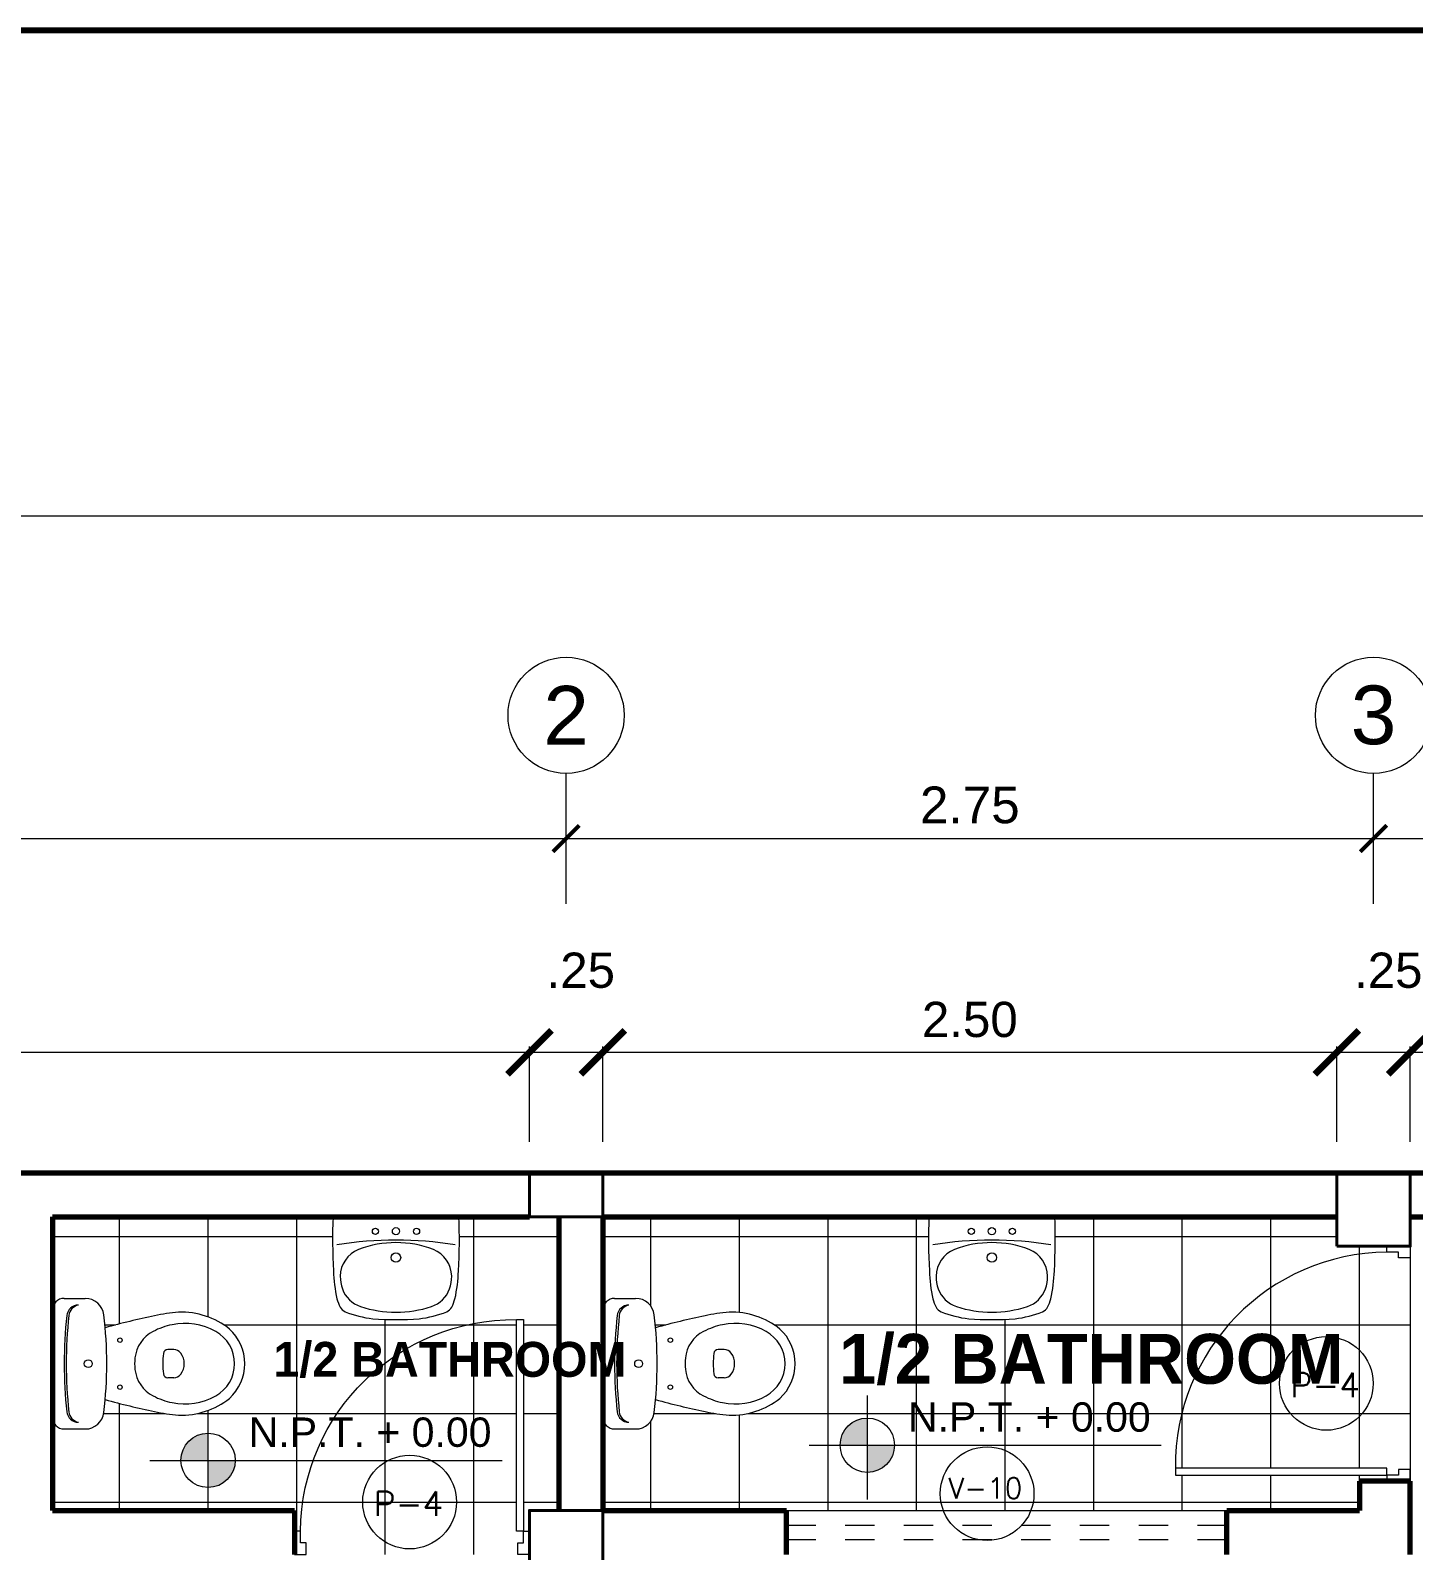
# Model space of a CAD drawing. Header units: millimetres. Extents: x 565 to 912, y 163 to 192.
# Drawn here: x 577.01 to 581.72, y 186.54 to 191.72 of the extents above; entities that cross this region are included whole.
import ezdxf

# ---------------------------------------------------------------- set-up
doc = ezdxf.new("R2010")
doc.units = ezdxf.units.MM
doc.header["$LTSCALE"] = 0.0125
doc.linetypes.add('DASHED2', pattern=[9.524999999999999, 6.35, -3.175])
for name, color, linetype, lineweight in [('COLUMNAS', 162, 'Continuous', 40), ('COTAS', 9, 'Continuous', 9), ('EQUIPO', 2, 'Continuous', 15), ('MARCO', 1, 'Continuous', 13), ('MARKO', 186, 'Continuous', 80), ('MURO ALTO', 40, 'Continuous', 70), ('proy', 254, 'Continuous', 0), ('PROYECCCIONES', 9, 'DASHED2', 9), ('TEXTO', 6, 'Continuous', 15)]:
    doc.layers.add(name, color=color, linetype=linetype, lineweight=lineweight)
doc.styles.add('ARIAL', font='arial.ttf')
doc.styles.add('NOMBRE-2', font='arial.ttf')
doc.styles.add('op', font='romab___.ttf')
doc.styles.add('ROMANS135', font='romans.shx', dxfattribs={"width": 1.35})
doc.dimstyles.new('ISO-25', dxfattribs={"dimtxt": 0.12, "dimasz": 0.15, "dimexe": 0.02, "dimexo": 0.1055000000000001, "dimgap": 0.05, "dimtad": 2, "dimtih": 1, "dimtoh": 1, "dimzin": 4, "dimdsep": 46, "dimtxsty": 'ARIAL', "dimblk": 'ARCHTICK', "dimcen": 2.5, "dimdle": 0.03, "dimclrd": 1, "dimclre": 2, "dimclrt": 256, "dimadec": 0, "dimazin": 0, "dimtfac": 1, "dimtmove": 0, "dimatfit": 0, "dimldrblk": 'ARCHTICK', "dimfxl": 0, "dimlwd": 13, "dimlwe": 9, "dimarcsym": 0})
doc.dimstyles.new('PLANTA', dxfattribs={"dimtxt": 0.125, "dimasz": 0.09, "dimexe": 0.125, "dimexo": 0.1, "dimgap": 0.05, "dimtad": 1, "dimzin": 4, "dimdsep": 46, "dimtxsty": 'NOMBRE-2', "dimblk1": 'ARCHTICK', "dimblk2": 'ARCHTICK', "dimsah": 1, "dimcen": 0, "dimdle": 0.1, "dimclrd": 1, "dimclre": 1, "dimclrt": 256, "dimadec": 0, "dimazin": 0, "dimtfac": 1, "dimtmove": 1, "dimatfit": 3, "dimldrblk": 'ARCHTICK', "dimfxl": 0, "dimtolj": 1, "dimtzin": 0, "dimlwd": 0, "dimlwe": 0, "dimarcsym": 0})
pattern_1 = [(0, (0, 0), (0, 0.301625), []), (90, (0, 0), (-0.301625, 1.846859457358373e-17), [])]

# ---------------------------------------------------------------- blocks, each defined once
blk = doc.blocks.new('P1.0m')
at = {"layer": 'EQUIPO'}
blk.add_lwpolyline([(0.02500000000003411, 0), (0.05500000000003524, 0), (0.05500000000003524, 0.9000000000000057), (0.02500000000003411, 0.9000000000000057)], close=True, dxfattribs=at)
for points in [[(2.842170943040401e-14, -0.09999999999999432), (0.05000000000003979, -0.09999999999999432), (0.05000000000003979, -0.04999999999998295), (0.02500000000003411, -0.04999999999998295), (0.02500000000003411, 0), (2.842170943040401e-14, 0)], [(1.000000000000028, -0.09999999999999432), (0.950000000000017, -0.09999999999999432), (0.950000000000017, -0.04999999999998295), (0.9750000000000512, -0.04999999999998295), (0.9750000000000512, 0), (1.000000000000028, 0)]]:
    blk.add_lwpolyline(points, dxfattribs=at)
at = {"layer": 'EQUIPO', "color": 252}
blk.add_arc((0.06500000000002615, -0.009999999999990905), 0.9100549433962767, 0.6295986084095153, 90.6295986084095, dxfattribs=at)
blk = doc.blocks.new('p-0.80')
at = {"layer": 'proy', "xscale": -0.7999999999999545, "yscale": 0.8000000000000114}
blk.add_blockref('P1.0m', (0.8000000000000682, 0.07999999999998408), dxfattribs=at)
blk = doc.blocks.new('2SAINVI1')
at = {"color": 0, "linetype": 'ByBlock'}
for p, q in [((0.03999999999996007, 0.2224999999999966), (0.111593006895756, 0.2224999999999966)), ((-3.552713678800501e-15, -0.1825000000000045), (-3.552713678800501e-15, 0.1825000000000045)), ((0.4130000000000074, 0.04800000000000182), (0.3929169733099762, 0.04800000000000182)), ((0.4130000000000074, -0.04800000000000182), (0.3929169733099762, -0.04800000000000182)), ((0.03999999999996007, -0.2224999999999966), (0.111593006895756, -0.2224999999999966))]:
    blk.add_line(p, q, dxfattribs=at)
for centre, radius in [((0.2300000000000146, 0.0800000000000125), 0.0075), ((0.1219999999999537, 0), 0.0135), ((0.1219999999999537, 0), 0.0135), ((0.2300000000000146, -0.07999999999998408), 0.0075)]:
    blk.add_circle(centre, radius, dxfattribs=at)
for centre, radius, start, end in [((0.03999999999996007, 0.1825000000000045), 0.04, 90.00000000000007, 180), ((0.111593006895756, 0.1585000000000036), 0.064, 6.793053563043817, 90.00000000000007), ((1.53999999999996, 0), 1.5, 173.7281142271963, 186.2718857728032), ((1.53999999999996, 0), 1.493, 173.6755231559412, 186.3305517798973), ((0.08873856593652008, 0.1595000000000084), 0.04, 90.00000000000007, 173.7281142271969), ((0.0958513899303135, 0.1601374831237479), 0.04, 100.2428415704171, 173.7858592542109), ((-1.219000000000054, 0), 1.404, 353.2069464369558, 6.793053563044377), ((0.849599964755722, -2.286162602828881), 2.5, 101.5743861527935, 105.5439935881137), ((0.4757227272376632, -0.4232481557301924), 0.6, 94.37940355007335, 102.2906658922811), ((0.4403534676493983, -0.08479002263143798), 0.26, 51.28686523673858, 92.30283146553624), ((0.3959999999999546, 0.007000000000005002), 0.1156183255887206, 117.4026774244275, 173.7580869209416), ((0.4578479927350791, -0.1123032280042082), 0.25, 101.6195170440864, 117.4026774244275), ((0.4510000000000183, -0.07900000000000773), 0.216, 60.88385373392106, 101.619517391242), ((0.495000000000001, 0), 0.1255732340509734, 299.1161462660789, 60.88385373393289), ((0.495000000000001, 0), 0.16, 312.4362291141056, 47.56377088586994), ((0.4600000000000328, 0), 0.18, 173.758086467281, 186.2419143474119), ((0.676000000000041, 0), 0.3, 173.3508372349306, 186.6491627650723), ((0.3929169733099762, 0.03299999999998704), 0.015, 90.00000000000007, 173.3508372349279), ((0.4130000000000074, 0.01800000000000068), 0.03, 36.86989764584474, 90.00000000000007), ((0.3890000000000065, 0), 0.06, 323.1301023541553, 36.86989764584419), ((0.3959999999999546, -0.007000000000005002), 0.1156183255887206, 186.2419130790584, 242.5973225755725), ((0.3929169733099762, -0.03299999999998704), 0.015, 186.6491627650721, 270), ((0.4130000000000074, -0.01800000000000068), 0.03, 270, 323.1301023541553), ((0.849599964755722, 2.286162602828883), 2.5, 254.4560064118863, 258.4256138472065), ((0.4578479927350791, 0.1123032280042082), 0.25, 242.5973225755725, 258.3804829559137), ((0.4510000000000183, 0.07900000000000773), 0.216, 258.380482608758, 299.1161462660789), ((0.4403534676493983, 0.08479002263143798), 0.26, 267.6971685344637, 308.7131347632614), ((0.03999999999996007, -0.1825000000000045), 0.04, 180, 270), ((0.08873856593652008, -0.1595000000000084), 0.04, 186.2718857728031, 270), ((0.0958513899303135, -0.1601374831237479), 0.04, 186.2141407457892, 259.7571584295829), ((0.111593006895756, -0.1585000000000036), 0.064, 270, 353.2069464369562), ((0.4757227272376632, 0.4232481557301941), 0.6, 257.7093341077189, 265.6205964499267)]:
    blk.add_arc(centre, radius, start, end, dxfattribs=at)
blk = doc.blocks.new('2salago2')
at = {"color": 0}
blk.add_line((0.3060000000000045, 0), (-0.3059999999999832, 0), dxfattribs=at)
for centre, radius in [((-0.1000000000000227, -0.06999999999999318), 0.015), ((0, -0.06999999999999318), 0.0175), ((0.1000000000000227, -0.06999999999999318), 0.015), ((0, -0.19799999999998), 0.023)]:
    blk.add_circle(centre, radius, dxfattribs=at)
for centre, radius, start, end in [((2.191466770720183, -0.1125154618196129), 2.5, 177.4204642301649, 183.4509376723705), ((-2.191466770720183, -0.1125154618196129), 2.5, 356.5490623276295, 2.579535769835086), ((0, -1.913000000000012), 1.8, 80.81644061214192, 99.18355938785808), ((0, -0.6250000000000009), 0.5, 68.66099935705296, 111.3390006429462), ((-0.130998721977619, -0.2896802498506199), 0.14, 111.3390006429462, 179.5419867706295), ((0.130998721977619, -0.2896802498506199), 0.14, 0.458013229370522, 68.66099935705375), ((0.4455952393897746, -0.2383630950762958), 0.75, 181.8824595511453, 192.3675731466587), ((-0.09100000000000819, -0.2900000000000214), 0.18, 179.5419867706295, 199.3667369924609), ((0.09100000000000819, -0.2900000000000214), 0.18, 340.6332630075391, 0.458013229370522), ((-0.4455952393897746, -0.2383630950762958), 0.75, 347.6324268533415, 358.1175404488548), ((-0.1287366133919932, -0.3032645395587119), 0.14, 199.3667369924609, 251.7000417136242), ((0.1287366133919932, -0.3032645395587119), 0.14, 288.2999582863758, 340.6332630075391), ((-0.07519292302657732, -0.3395209100272618), 0.22, 195.6856603017207, 206.8202256775141), ((-0.2286902983927916, -0.4171260371497292), 0.048, 206.8202256775142, 247.8766790891884), ((1.015450834529474e-08, 0.08600000000001273), 0.55, 251.7000417136243, 288.2999566212522), ((0.2286902983927916, -0.4171260371497292), 0.048, 292.1233209108116, 333.1797743224859), ((0.07519292302657732, -0.3395209100272618), 0.22, 333.1797743224859, 344.3143396982793), ((-0.05846648645928099, 0.00159565305847309), 0.5, 247.8766790891887, 263.7815247375351), ((0, 0.8999999999999773), 1.4, 265.3857137303725, 274.6142862696062), ((0.05846648645928099, 0.00159565305847309), 0.5, 276.2184752624649, 292.1233209108113)]:
    blk.add_arc(centre, radius, start, end, dxfattribs=at)
blk = doc.blocks.new('_ARCHTICK')
at = {"color": 0, "linetype": 'ByBlock', "const_width": 0.15}
blk.add_lwpolyline([(-0.5, -0.5), (0.5, 0.5)], dxfattribs=at)
blk = doc.blocks.new('*D23')
at = {"layer": 'COTAS', "color": 1, "lineweight": 13, "transparency": 16777216}
blk.add_line((574.3762554051223, 188.237783516041), (578.7362554051223, 188.237783516041), dxfattribs=at)
at = {"layer": 'COTAS', "color": 2, "lineweight": 9, "transparency": 16777216}
for p, q in [((574.4062554051222, 187.9328166755379), (574.4062554051222, 188.257783516041)), ((578.7062554051223, 187.9328166755379), (578.7062554051223, 188.257783516041))]:
    blk.add_line(p, q, dxfattribs=at)
at = {"layer": 'Defpoints', "color": 0, "transparency": 16777216}
for p in [(578.7062554051223, 188.237783516041), (574.4062554051222, 187.8273166755378), (578.7062554051223, 187.8273166755378)]:
    blk.add_point(p, dxfattribs=at)
at = {"layer": 'COTAS', "color": 1, "lineweight": 13, "transparency": 16777216, "xscale": 0.15, "yscale": 0.15, "zscale": 0.15, "rotation": 180}
blk.add_blockref('_ARCHTICK', (574.4062554051222, 188.237783516041), dxfattribs=at)
at = {"layer": 'COTAS', "color": 1, "lineweight": 13, "transparency": 16777216, "xscale": 0.15, "yscale": 0.15, "zscale": 0.15}
blk.add_blockref('_ARCHTICK', (578.7062554051223, 188.237783516041), dxfattribs=at)
at = {"layer": 'COTAS', "transparency": 16777216, "insert": (576.5562554051223, 188.349093202262), "char_height": 0.12, "attachment_point": 5, "style": 'ARIAL'}
blk.add_mtext('4.30', dxfattribs=at)
blk = doc.blocks.new('*D24')
at = {"layer": 'COTAS', "color": 2, "lineweight": 9, "transparency": 16777216}
for p, q in [((578.7062554051223, 187.9328166755379), (578.7062554051223, 188.257783516041)), ((578.9562554051223, 187.9328166755379), (578.9562554051223, 188.257783516041))]:
    blk.add_line(p, q, dxfattribs=at)
at = {"layer": 'COTAS', "color": 1, "lineweight": 13, "transparency": 16777216}
blk.add_line((578.7062554051223, 188.237783516041), (578.9562554051223, 188.237783516041), dxfattribs=at)
at = {"layer": 'Defpoints', "color": 0, "transparency": 16777216}
for p in [(578.9562554051223, 188.237783516041), (578.7062554051223, 187.8273166755378), (578.9562554051223, 187.8273166755378)]:
    blk.add_point(p, dxfattribs=at)
at = {"layer": 'COTAS', "transparency": 16777216, "insert": (578.8812554051223, 188.5165897916208), "char_height": 0.12, "attachment_point": 5, "style": 'ARIAL'}
blk.add_mtext('.25', dxfattribs=at)
blk = doc.blocks.new('*D25')
at = {"layer": 'COTAS', "color": 1, "lineweight": 13, "transparency": 16777216}
blk.add_line((578.9262554051223, 188.237783516041), (581.4862554051223, 188.237783516041), dxfattribs=at)
at = {"layer": 'COTAS', "color": 2, "lineweight": 9, "transparency": 16777216}
for p, q in [((578.9562554051223, 187.9328166755379), (578.9562554051223, 188.257783516041)), ((581.4562554051223, 187.9328166755379), (581.4562554051223, 188.257783516041))]:
    blk.add_line(p, q, dxfattribs=at)
at = {"layer": 'Defpoints', "color": 0, "transparency": 16777216}
for p in [(581.4562554051223, 188.237783516041), (578.9562554051223, 187.8273166755378), (581.4562554051223, 187.8273166755378)]:
    blk.add_point(p, dxfattribs=at)
at = {"layer": 'COTAS', "color": 1, "lineweight": 13, "transparency": 16777216, "xscale": 0.15, "yscale": 0.15, "zscale": 0.15, "rotation": 180}
blk.add_blockref('_ARCHTICK', (578.9562554051223, 188.237783516041), dxfattribs=at)
at = {"layer": 'COTAS', "color": 1, "lineweight": 13, "transparency": 16777216, "xscale": 0.15, "yscale": 0.15, "zscale": 0.15}
blk.add_blockref('_ARCHTICK', (581.4562554051223, 188.237783516041), dxfattribs=at)
at = {"layer": 'COTAS', "transparency": 16777216, "insert": (580.2062554051223, 188.3490522745676), "char_height": 0.12, "attachment_point": 5, "style": 'ARIAL'}
blk.add_mtext('2.50', dxfattribs=at)
blk = doc.blocks.new('*D26')
at = {"layer": 'COTAS', "color": 2, "lineweight": 9, "transparency": 16777216}
for p, q in [((581.4562554051223, 187.9328166755379), (581.4562554051223, 188.257783516041)), ((581.7062554051223, 187.9328166755379), (581.7062554051223, 188.257783516041))]:
    blk.add_line(p, q, dxfattribs=at)
at = {"layer": 'COTAS', "color": 1, "lineweight": 13, "transparency": 16777216}
blk.add_line((581.4562554051223, 188.237783516041), (581.7062554051223, 188.237783516041), dxfattribs=at)
at = {"layer": 'Defpoints', "color": 0, "transparency": 16777216}
for p in [(581.7062554051223, 188.237783516041), (581.4562554051223, 187.8273166755378), (581.7062554051223, 187.8273166755378)]:
    blk.add_point(p, dxfattribs=at)
at = {"layer": 'COTAS', "transparency": 16777216, "insert": (581.6312554051223, 188.5165897916208), "char_height": 0.12, "attachment_point": 5, "style": 'ARIAL'}
blk.add_mtext('.25', dxfattribs=at)
blk = doc.blocks.new('*D27')
at = {"layer": 'COTAS', "color": 1, "lineweight": 13, "transparency": 16777216}
blk.add_line((581.6762554051223, 188.237783516041), (586.2362554051223, 188.237783516041), dxfattribs=at)
at = {"layer": 'COTAS', "color": 2, "lineweight": 9, "transparency": 16777216}
for p, q in [((581.7062554051223, 187.9328166755379), (581.7062554051223, 188.257783516041)), ((586.2062554051223, 187.9328166755379), (586.2062554051223, 188.257783516041))]:
    blk.add_line(p, q, dxfattribs=at)
at = {"layer": 'Defpoints', "color": 0, "transparency": 16777216}
for p in [(586.2062554051223, 188.237783516041), (581.7062554051223, 187.8273166755378), (586.2062554051223, 187.8273166755378)]:
    blk.add_point(p, dxfattribs=at)
at = {"layer": 'COTAS', "color": 1, "lineweight": 13, "transparency": 16777216, "xscale": 0.15, "yscale": 0.15, "zscale": 0.15, "rotation": 180}
blk.add_blockref('_ARCHTICK', (581.7062554051223, 188.237783516041), dxfattribs=at)
at = {"layer": 'COTAS', "color": 1, "lineweight": 13, "transparency": 16777216, "xscale": 0.15, "yscale": 0.15, "zscale": 0.15}
blk.add_blockref('_ARCHTICK', (586.2062554051223, 188.237783516041), dxfattribs=at)
at = {"layer": 'COTAS', "transparency": 16777216, "insert": (583.9562554051223, 188.3490522745676), "char_height": 0.12, "attachment_point": 5, "style": 'ARIAL'}
blk.add_mtext('4.50', dxfattribs=at)
blk = doc.blocks.new('*D86')
at = {"layer": 'COTAS', "color": 1, "lineweight": 13, "transparency": 16777216}
for p, q in [((581.9132258845694, 186.6773166755379), (581.9132258845694, 186.9773166755379)), ((581.9132258845694, 186.9773166755379), (582.2010157890714, 186.9773166755379)), ((581.9132258845694, 186.5273166755379), (581.9132258845694, 186.6773166755379)), ((581.9132258845694, 186.5273166755379), (581.9132258845694, 186.3773166755379))]:
    blk.add_line(p, q, dxfattribs=at)
at = {"layer": 'COTAS', "color": 2, "lineweight": 9, "transparency": 16777216}
for p, q in [((581.8117554051223, 186.6773166755379), (581.9332258845694, 186.6773166755379)), ((581.8117554051223, 186.5273166755379), (581.9332258845694, 186.5273166755379))]:
    blk.add_line(p, q, dxfattribs=at)
at = {"layer": 'Defpoints', "color": 0, "transparency": 16777216}
for p in [(581.7062554051223, 186.6773166755379), (581.9132258845694, 186.6773166755379), (581.7062554051223, 186.5273166755379)]:
    blk.add_point(p, dxfattribs=at)
at = {"layer": 'COTAS', "color": 1, "lineweight": 13, "transparency": 16777216, "xscale": 0.15, "yscale": 0.15, "zscale": 0.15}
for p, rotation in [((581.9132258845694, 186.6773166755379), 270), ((581.9132258845694, 186.5273166755379), 90)]:
    blk.add_blockref('_ARCHTICK', p, dxfattribs=dict(at, rotation=rotation))
at = {"layer": 'COTAS', "transparency": 16777216, "insert": (582.0821208368204, 186.8660479170114), "char_height": 0.12, "attachment_point": 5, "style": 'ARIAL'}
blk.add_mtext('.15', dxfattribs=at)
blk = doc.blocks.new('*D192')
at = {"layer": 'COTAS', "color": 1, "lineweight": 0, "transparency": 16777216}
for p, q in [((574.1562554051221, 189.6124970027279), (574.1562554051221, 190.1901630261959)), ((611.6362554051221, 189.6124970027279), (611.6362554051221, 190.1901630261959)), ((574.0562554051221, 190.0651630261959), (611.7362554051222, 190.0651630261959))]:
    blk.add_line(p, q, dxfattribs=at)
at = {"layer": 'Defpoints', "color": 0, "transparency": 16777216}
for p in [(611.6362554051221, 190.0651630261959), (574.1562554051221, 189.5124970027279), (611.6362554051221, 189.5124970027279)]:
    blk.add_point(p, dxfattribs=at)
at = {"layer": 'COTAS', "color": 1, "lineweight": 0, "transparency": 16777216, "xscale": 0.09, "yscale": 0.09, "zscale": 0.09, "rotation": 180}
blk.add_blockref('_ARCHTICK', (574.1562554051221, 190.0651630261959), dxfattribs=at)
at = {"layer": 'COTAS', "color": 1, "lineweight": 0, "transparency": 16777216, "xscale": 0.09, "yscale": 0.09, "zscale": 0.09}
blk.add_blockref('_ARCHTICK', (611.6362554051221, 190.0651630261959), dxfattribs=at)
at = {"layer": 'COTAS', "transparency": 16777216, "insert": (592.8962554051221, 190.1790272826761), "char_height": 0.125, "attachment_point": 5, "style": 'NOMBRE-2'}
blk.add_mtext('\\A1;37.48', dxfattribs=at)
blk = doc.blocks.new('*D194')
at = {"layer": 'COTAS', "color": 1, "lineweight": 0, "transparency": 16777216}
for p, q in [((574.2812554051221, 188.8439897205634), (574.2812554051221, 189.0908906524509)), ((578.8312554051222, 188.8439897205634), (578.8312554051222, 189.0908906524509)), ((574.1812554051221, 188.9658906524509), (578.9312554051222, 188.9658906524509))]:
    blk.add_line(p, q, dxfattribs=at)
at = {"layer": 'Defpoints', "color": 0, "transparency": 16777216}
for p in [(578.8312554051222, 188.9658906524509), (574.2812554051221, 188.7439897205634), (578.8312554051222, 188.7439897205634)]:
    blk.add_point(p, dxfattribs=at)
at = {"layer": 'COTAS', "color": 1, "lineweight": 0, "transparency": 16777216, "xscale": 0.09, "yscale": 0.09, "zscale": 0.09, "rotation": 180}
blk.add_blockref('_ARCHTICK', (574.2812554051221, 188.9658906524509), dxfattribs=at)
at = {"layer": 'COTAS', "color": 1, "lineweight": 0, "transparency": 16777216, "xscale": 0.09, "yscale": 0.09, "zscale": 0.09}
blk.add_blockref('_ARCHTICK', (578.8312554051222, 188.9658906524509), dxfattribs=at)
at = {"layer": 'COTAS', "transparency": 16777216, "insert": (576.5562554051221, 189.0794564778261), "char_height": 0.125, "attachment_point": 5, "style": 'NOMBRE-2'}
blk.add_mtext('\\A1;4.55', dxfattribs=at)
blk = doc.blocks.new('*D195')
at = {"layer": 'COTAS', "color": 1, "lineweight": 0, "transparency": 16777216}
for p, q in [((581.5812554051222, 189.0658906524509), (581.5812554051222, 189.0908906524509)), ((586.3312554051222, 189.0658906524509), (586.3312554051222, 189.0908906524509)), ((581.4812554051222, 188.9658906524509), (586.4312554051222, 188.9658906524509))]:
    blk.add_line(p, q, dxfattribs=at)
at = {"layer": 'Defpoints', "color": 0, "transparency": 16777216}
for p in [(581.5812554051222, 188.9658906524509), (586.3312554051222, 188.9658906524509), (586.3312554051222, 188.9658906524509)]:
    blk.add_point(p, dxfattribs=at)
at = {"layer": 'COTAS', "color": 1, "lineweight": 0, "transparency": 16777216, "xscale": 0.09, "yscale": 0.09, "zscale": 0.09, "rotation": 180}
blk.add_blockref('_ARCHTICK', (581.5812554051222, 188.9658906524509), dxfattribs=at)
at = {"layer": 'COTAS', "color": 1, "lineweight": 0, "transparency": 16777216, "xscale": 0.09, "yscale": 0.09, "zscale": 0.09}
blk.add_blockref('_ARCHTICK', (586.3312554051222, 188.9658906524509), dxfattribs=at)
at = {"layer": 'COTAS', "transparency": 16777216, "insert": (583.9562554051222, 189.0794564778261), "char_height": 0.125, "attachment_point": 5, "style": 'NOMBRE-2'}
blk.add_mtext('\\A1;4.75', dxfattribs=at)
blk = doc.blocks.new('*D196')
at = {"layer": 'COTAS', "color": 1, "lineweight": 0, "transparency": 16777216}
for p, q in [((578.8312554051222, 188.8439897205634), (578.8312554051222, 189.0908906524509)), ((581.5812554051222, 189.0658906524509), (581.5812554051222, 189.0908906524509)), ((578.7312554051222, 188.9658906524509), (581.6812554051222, 188.9658906524509))]:
    blk.add_line(p, q, dxfattribs=at)
at = {"layer": 'Defpoints', "color": 0, "transparency": 16777216}
for p in [(581.5812554051222, 188.9658906524509), (581.5812554051222, 188.9658906524509), (578.8312554051222, 188.7439897205634)]:
    blk.add_point(p, dxfattribs=at)
at = {"layer": 'COTAS', "color": 1, "lineweight": 0, "transparency": 16777216, "xscale": 0.09, "yscale": 0.09, "zscale": 0.09, "rotation": 180}
blk.add_blockref('_ARCHTICK', (578.8312554051222, 188.9658906524509), dxfattribs=at)
at = {"layer": 'COTAS', "color": 1, "lineweight": 0, "transparency": 16777216, "xscale": 0.09, "yscale": 0.09, "zscale": 0.09}
blk.add_blockref('_ARCHTICK', (581.5812554051222, 188.9658906524509), dxfattribs=at)
at = {"layer": 'COTAS', "transparency": 16777216, "insert": (580.2062554051222, 189.0797122759161), "char_height": 0.125, "attachment_point": 5, "style": 'NOMBRE-2'}
blk.add_mtext('\\A1;2.75', dxfattribs=at)

msp = doc.modelspace()

# ---------------------------------------------------------------- hatches: boundary and pattern name
at = {"layer": 'MARCO', "linetype": 'Continuous'}
h = msp.add_hatch(color=256, dxfattribs=at)
h.paths.add_polyline_path([(579.8571319531463, 186.9922302269807, 0.4142135623731603), (579.7645719337697, 186.8996702076041), (579.8571319531463, 186.8996702076041)])
h.paths.add_polyline_path([(579.9496919725229, 186.8996702076041), (579.8571319531463, 186.8996702076041), (579.8571319531463, 186.8071101882276, 0.4142135623730951)])
h = msp.add_hatch(color=256, dxfattribs=at)
h.paths.add_polyline_path([(577.611875, 186.9405941312594, 0.4142135623731603), (577.5193149806234, 186.8480341118828), (577.611875, 186.8480341118828)])
h.paths.add_polyline_path([(577.7044350193767, 186.8480341118828), (577.611875, 186.8480341118828), (577.611875, 186.7554740925063, 0.4142135623730951)])
at = {"layer": 'proy'}
h = msp.add_hatch(dxfattribs=at)
h.set_pattern_fill('NET', color=256, scale=0.095, style=0)
h.set_pattern_definition(pattern_1)
edge = h.paths.add_edge_path()
edge.add_arc((577.5220088727717, 187.2621066981694), 0.2600000000001373, 267.6971685342801, 308.71313476322916, ccw=False)
edge.add_arc((577.5573781323601, 187.6005648312681), 0.600000000000008, 257.7093341081141, 265.6205964498354, ccw=False)
edge.add_arc((577.9312553698782, 189.4634792783662), 2.499999999999481, 254.4560064118745, 258.4256138472986, ccw=False)
edge.add_arc((575.8626554051215, 187.177316675532), 1.404000000000085, 353.20694643720634, 354.9986411464741, ccw=False)
edge.add_arc((577.193248412018, 187.0188166755379), 0.06400000000000489, 270.00000000010175, 353.20694643710203, ccw=False)
edge.add_line((577.1932484120181, 186.9548166755379), (577.1216554051222, 186.9548166755379))
edge.add_arc((577.1216554051222, 186.9948166755378), 0.03999999999997783, 180, 270, ccw=False)
edge.add_line((577.0816554051222, 186.9948166755378), (577.0816554051222, 186.6773166755379))
edge.add_line((577.0816554051222, 186.6773166755379), (577.9062554051222, 186.6773166755379))
edge.add_line((577.9062554051222, 186.6773166755379), (577.9062554051222, 186.6073166755379))
edge.add_line((577.9062554051222, 186.6073166755379), (577.9262554051223, 186.6073166755378))
edge.add_ellipse((578.6542554051223, 186.5993166755379), major_axis=(0.5148048173822972, 0.5148048173822972), ratio=0.9999999999998697, start_angle=44.37040139159052, end_angle=134.3704013915874, ccw=False)
edge.add_line((578.6622554051223, 187.3273166755378), (578.6862554051224, 187.3273166755379))
edge.add_line((578.6862554051224, 187.3273166755379), (578.6862554051223, 186.6073166755378))
edge.add_line((578.6862554051223, 186.6073166755378), (578.7062554051223, 186.6073166755378))
edge.add_line((578.7062554051223, 186.6073166755378), (578.7062554051223, 186.6773166755379))
edge.add_line((578.7062554051223, 186.6773166755379), (578.8062554051223, 186.6773166755379))
edge.add_line((578.8062554051223, 186.6773166755379), (578.8062554051223, 187.6773166755378))
edge.add_line((578.8062554051223, 187.6773166755378), (578.7062554051223, 187.6773166755379))
edge.add_line((578.7062554051223, 187.6773166755379), (578.4659344237172, 187.6773166755379))
edge.add_arc((576.717707684213, 187.5985558522637), 1.75000000000007, -3.4509376723748915, 2.579535769848178, ccw=False)
edge.add_arc((577.9398177561443, 187.5104625089846), 0.5250000000000833, 347.63242685357864, 358.1175404487785, ccw=False)
edge.add_arc((578.3043694698357, 187.4396520385188), 0.1539999999999866, 333.17977432251473, 344.3143396991297, ccw=False)
edge.add_arc((578.4118176325919, 187.385328449533), 0.03359999999996895, 292.1233209110411, 333.1797743228522, ccw=False)
edge.add_arc((578.2926609642386, 187.6784336326784), 0.3499999999996201, 276.2184752624786, 292.12332091083016, ccw=False)
edge.add_arc((578.2517344237172, 188.3073166755377), 0.9799999999998664, 265.3857137303708, 274.6142862696292, ccw=False)
edge.add_arc((578.2108078831958, 187.6784336326784), 0.3499999999996201, 247.8766790891319, 263.7815247375029, ccw=False)
edge.add_arc((578.0916512148423, 187.385328449533), 0.03359999999996895, 206.8202256772352, 247.8766790889224, ccw=False)
edge.add_arc((578.1990993775987, 187.4396520385188), 0.1539999999999862, 195.6856603009823, 206.8202256774473, ccw=False)
edge.add_arc((578.56365109129, 187.5104625089848), 0.5250000000000846, 181.8824595512339, 192.3675731464816, ccw=False)
edge.add_arc((579.7857611632213, 187.5985558522638), 1.750000000000077, 177.4204642301518, 183.450937672374, ccw=False)
edge.add_line((578.0375344237171, 187.6773166755379), (577.0816554051222, 187.6773166755379))
edge.add_line((577.0816554051222, 187.6773166755379), (577.0816554051222, 187.3598166755379))
edge.add_arc((577.1216554051222, 187.3598166755379), 0.03999999999997783, 90, 180, ccw=False)
edge.add_line((577.1216554051222, 187.3998166755379), (577.1932484120181, 187.3998166755379))
edge.add_arc((577.193248412018, 187.3358166755378), 0.06400000000000489, 6.793053563036324, 89.9999999998982, ccw=False)
edge.add_arc((575.8626554051218, 187.1773166755406), 1.404000000000085, 5.001358853656427, 6.793053562929515, ccw=False)
edge.add_arc((577.9312553698777, 184.8911540727095), 2.499999999999505, 101.57438615272258, 105.5439935881146, ccw=False)
edge.add_arc((577.55737813236, 186.7540685198077), 0.6000000000000105, 94.37940355015382, 102.2906658920084, ccw=False)
edge.add_arc((577.5220088727717, 187.0925266529063), 0.2600000000001372, 51.28686523716601, 92.30283146571992, ccw=False)
edge.add_arc((577.5766554051222, 187.1773166755378), 0.160000000000002, -47.56377088587237, 47.56377088652829, ccw=False)
edge = h.paths.add_edge_path()
edge.add_ellipse((578.6542554051223, 186.5993166755379), major_axis=(0.5148048173822972, 0.5148048173822972), ratio=0.9999999999998697, start_angle=44.37040139159047, end_angle=134.3704013915874)
edge.add_line((577.9262554051222, 186.6073166755369), (577.9262554051223, 186.5673166755379))
edge.add_line((577.9262554051223, 186.5673166755379), (577.9462554051223, 186.5673166755378))
edge.add_line((577.9462554051223, 186.5673166755378), (577.9462554051223, 186.5273166755379))
edge.add_line((577.9462554051223, 186.5273166755379), (578.6662554051222, 186.5273166755379))
edge.add_line((578.6662554051222, 186.5273166755379), (578.6662554051222, 186.5673166755378))
edge.add_line((578.6662554051222, 186.5673166755378), (578.6862554051223, 186.5673166755378))
edge.add_line((578.6862554051223, 186.5673166755378), (578.6862554051223, 186.6073166755378))
edge.add_line((578.6862554051223, 186.6073166755378), (578.6622554051223, 186.6073166755378))
edge.add_line((578.6622554051223, 186.6073166755378), (578.6622554051223, 187.3273166755378))
h.paths.add_polyline_path([(577.7943749653563, 187.0896777333855), (578.6455482399525, 187.0896777333855), (578.6455482399525, 187.3276777333855), (577.7943749653563, 187.3276777333855)], flags=24)
h = msp.add_hatch(dxfattribs=at)
h.set_pattern_fill('NET', color=256, scale=0.095, style=0)
h.set_pattern_definition(pattern_1)
edge = h.paths.add_edge_path()
edge.add_line((581.7062554051223, 187.5373166755378), (581.6662554051222, 187.5373166755378))
edge.add_line((581.6662554051222, 187.5373166755378), (581.6662554051222, 187.5573166755378))
edge.add_line((581.6662554051222, 187.5573166755378), (581.6262554051219, 187.5573166755379))
edge.add_ellipse((581.6342554051223, 186.8293166755379), major_axis=(-0.5148048173823296, 0.5148048173823296), ratio=0.9999999999998219, start_angle=-44.37040139159178, end_angle=45.62959860841383)
edge.add_line((580.9062554051224, 186.8213166755379), (581.6262554051223, 186.8213166755379))
edge.add_line((581.6262554051223, 186.8213166755379), (581.6262554051223, 186.7973166755379))
edge.add_line((581.6262554051223, 186.7973166755379), (581.6662554051221, 186.7973166755379))
edge.add_line((581.6662554051221, 186.7973166755379), (581.6662554051222, 186.8173166755379))
edge.add_line((581.6662554051222, 186.8173166755379), (581.7062554051224, 186.8173166755379))
edge.add_line((581.7062554051224, 186.8173166755379), (581.7062554051223, 187.5373166755378))
h.paths.add_polyline_path([(581.580000127199, 187.1100837273797, -1), (581.2608848435331, 187.1100837273797, -1)], flags=17)
h.paths.add_polyline_path([(581.580000127199, 187.1100837273797, 1), (581.2608848435331, 187.1100837273797, 1)], flags=16)
h.paths.add_polyline_path([(580.1056484950414, 186.7343424928268, 0.09162561580015817), (580.1161870198798, 186.6773166755379), (580.4142252538688, 186.6773166755379, 0.09162561580015817), (580.4247637787073, 186.7343424928268, 1)], flags=16)
edge = h.paths.add_edge_path()
edge.add_ellipse((581.6342554051223, 186.8293166755379), major_axis=(-0.5148048173823296, 0.5148048173823296), ratio=0.9999999999998219, start_angle=-44.37040139159183, end_angle=45.6295986084138, ccw=False)
edge.add_line((581.6262554051224, 187.5573166755378), (581.6262554051223, 187.5773166755378))
edge.add_line((581.6262554051223, 187.5773166755378), (581.4562554051223, 187.5773166755378))
edge.add_line((581.4562554051223, 187.5773166755378), (581.4562554051223, 187.6773166755379))
edge.add_line((581.4562554051223, 187.6773166755379), (580.4954439860336, 187.6773166755379))
edge.add_arc((578.7472172465294, 187.5985558522638), 1.75000000000007, -3.450937672373925, 2.5795357698473254, ccw=False)
edge.add_arc((579.9693273184607, 187.5104625089849), 0.5250000000000833, 347.63242685334376, 358.1175404487599, ccw=False)
edge.add_arc((580.3338790321523, 187.439652038519), 0.1539999999999866, 333.17977432242014, 344.3143396983395, ccw=False)
edge.add_arc((580.4413271949085, 187.385328449533), 0.03359999999996895, 292.12332091084323, 333.17977432267827, ccw=False)
edge.add_arc((580.322170526555, 187.6784336326784), 0.3499999999996201, 276.2184752624786, 292.12332091083016, ccw=False)
edge.add_arc((580.2812439860336, 188.3073166755377), 0.9799999999998664, 265.3857137303708, 274.6142862696292, ccw=False)
edge.add_arc((580.2403174455122, 187.6784336326784), 0.3499999999996201, 247.8766790891319, 263.7815247375029, ccw=False)
edge.add_arc((580.1211607771587, 187.385328449533), 0.03359999999996895, 206.8202256773218, 247.8766790889407, ccw=False)
edge.add_arc((580.2286089399153, 187.4396520385185), 0.1539999999999862, 195.6856603009823, 206.8202256773527, ccw=False)
edge.add_arc((580.5931606536064, 187.5104625089851), 0.5250000000000845, 181.8824595513052, 192.3675731465509, ccw=False)
edge.add_arc((581.8152707255377, 187.5985558522636), 1.750000000000077, 177.4204642301471, 183.4509376723786, ccw=False)
edge.add_line((580.0670439860336, 187.6773166755379), (578.9562554051224, 187.6773166755379))
edge.add_line((578.9562554051224, 187.6773166755379), (578.9562554051224, 187.3598166755378))
edge.add_arc((578.9962554051224, 187.3598166755378), 0.03999999999997783, 89.99999999983709, 180, ccw=False)
edge.add_line((578.9962554051225, 187.3998166755378), (579.0678484120182, 187.3998166755378))
edge.add_arc((579.0678484120181, 187.3358166755378), 0.06400000000000489, 6.793053563036324, 89.9999999998982, ccw=False)
edge.add_arc((577.7372554051219, 187.1773166755407), 1.404000000000085, 5.00135885365188, 6.793053562925991, ccw=False)
edge.add_arc((579.8058553698772, 184.8911540727093), 2.499999999999505, 101.57438615275993, 105.54399358810119, ccw=False)
edge.add_arc((579.43197813236, 186.7540685198076), 0.6000000000000103, 94.37940355012108, 102.29066589220861, ccw=False)
edge.add_arc((579.3966088727718, 187.0925266529063), 0.2600000000001371, 51.286865236837286, 92.3028314656699, ccw=False)
edge.add_arc((579.4512554051223, 187.1773166755378), 0.160000000000002, -47.5637708859943, 47.56377088598748, ccw=False)
edge.add_arc((579.3966088727717, 187.2621066981694), 0.2600000000001372, 267.6971685342801, 308.71313476317823, ccw=False)
edge.add_arc((579.4319781323601, 187.600564831268), 0.6000000000000076, 257.7093341079133, 265.62059644983515, ccw=False)
edge.add_arc((579.8058553698777, 189.4634792783662), 2.49999999999948, 254.4560064118879, 258.4256138472613, ccw=False)
edge.add_arc((577.7372554051216, 187.1773166755319), 1.404000000000085, 353.20694643720634, 354.9986411464741, ccw=False)
edge.add_arc((579.0678484120181, 187.0188166755378), 0.0640000000000049, 270.00000000010175, 353.20694643710203, ccw=False)
edge.add_line((579.0678484120182, 186.9548166755378), (578.9962554051223, 186.9548166755378))
edge.add_arc((578.9962554051223, 186.9948166755378), 0.03999999999997783, 180, 270, ccw=False)
edge.add_line((578.9562554051223, 186.9948166755378), (578.9562554051223, 186.6773166755379))
edge.add_line((578.9562554051223, 186.6773166755379), (579.5812554051223, 186.6773166755379))
edge.add_line((579.5812554051223, 186.6773166755379), (580.1161870198798, 186.6773166755379))
edge.add_arc((580.2652061368743, 186.7343424928268), 0.1595576418329775, 180.0000000000306, 200.9405744628665, ccw=False)
edge.add_arc((580.2652061368743, 186.7343424928268), 0.1595576418329756, 0, 180, ccw=False)
edge.add_arc((580.2652061368743, 186.7343424928268), 0.1595576418329775, 339.059425537124, 359.99999999996936, ccw=False)
edge.add_line((580.4142252538688, 186.6773166755378), (581.0812554051223, 186.6773166755378))
edge.add_line((581.0812554051223, 186.6773166755378), (581.5329999999999, 186.6773166755379))
edge.add_line((581.5329999999999, 186.6773166755379), (581.5329999999999, 186.7773166755378))
edge.add_line((581.5329999999999, 186.7773166755378), (581.6262554051223, 186.7773166755378))
edge.add_line((581.6262554051223, 186.7773166755378), (581.6262554051223, 186.7973166755379))
edge.add_line((581.6262554051223, 186.7973166755379), (580.9062554051222, 186.7973166755379))
edge.add_line((580.9062554051222, 186.7973166755379), (580.9062554051222, 186.8213166755353))
h.paths.add_polyline_path([(579.9496919725228, 186.8996702076041, -1), (579.7645719337696, 186.8996702076041, -1)], flags=16)
h.paths.add_polyline_path([(581.2933159956619, 187.0428682917773), (581.5742088528049, 187.0428682917773), (581.5742088528049, 187.1666182917773), (581.2933159956619, 187.1666182917773)], flags=8)
h.paths.add_polyline_path([(580.1186939077712, 186.7007257835828), (580.4208992649142, 186.7007257835828), (580.4208992649142, 186.8059132835828), (580.1186939077712, 186.8059132835828)], flags=8)
h.paths.add_polyline_path([(579.9631402445856, 186.9183904908386), (580.8479628912431, 186.9183904908386), (580.8479628912431, 187.0715623871552), (579.9631402445856, 187.0715623871552)], flags=24)
h.paths.add_polyline_path([(579.7045374686159, 187.0476462565892), (580.9204992894674, 187.0476462565892), (580.9204992894674, 187.3876462565892), (579.7045374686159, 187.3876462565892)], flags=24)

# ---------------------------------------------------------------- linework, layer by layer
at = {"layer": 'COLUMNAS'}
for points in [[(578.7062554051223, 187.6773166755379), (578.9562554051223, 187.6773166755378), (578.9562554051223, 187.8273166755378), (578.7062554051223, 187.8273166755378)], [(581.4562554051223, 187.5773166755378), (581.7062554051223, 187.5773166755378), (581.7062554051223, 187.8273166755378), (581.4562554051223, 187.8273166755378)], [(578.7062554051223, 186.4273166755379), (578.9562554051223, 186.4273166755379), (578.9562554051223, 186.6773166755379), (578.7062554051223, 186.6773166755379)]]:
    msp.add_lwpolyline(points, close=True, dxfattribs=at)
at = {"layer": 'MARCO', "linetype": 'Continuous'}
for p, q in [((579.8571319531462, 186.7145584767033), (579.8571319531462, 187.068641276583)), ((577.611875, 186.705875), (577.611875, 187.0187515482277)), ((579.6587144143473, 186.8996702076041), (580.8582987006155, 186.8996702076041)), ((577.413457461201, 186.8480341118828), (578.6130417474692, 186.8480341118828))]:
    msp.add_line(p, q, dxfattribs=at)
for centre in [(579.8571319531462, 186.8996702076041), (577.6118749999999, 186.8480341118828)]:
    msp.add_circle(centre, 0.0925600193765505, dxfattribs=at)
at = {"layer": 'MARKO'}
msp.add_lwpolyline([(564.7868455751171, 191.7185209850261), (564.7868455751171, 163.2185209850298), (628.3801070476148, 163.2185209850297), (628.3801070476148, 191.7185209850261)], close=True, dxfattribs=at)
at = {"layer": 'MURO ALTO'}
for p, q in [((574.1562554051222, 187.8273166755378), (595.2062554051223, 187.8273166755378)), ((577.0816554051222, 187.6773166755378), (577.0816554051222, 186.6773166755379)), ((577.0816554051221, 187.6773166755379), (578.7062554051223, 187.6773166755379)), ((578.8062554051223, 187.6773166755378), (578.8062554051223, 186.6773166755379)), ((578.9562554051223, 187.6773166755378), (578.9562554051223, 186.6773166755379)), ((578.9562554051223, 187.6773166755379), (581.4562554051223, 187.6773166755379)), ((581.7062554051223, 187.6773166755379), (586.2062554051223, 187.6773166755379)), ((581.7062554051223, 186.7773166755379), (581.5329999999999, 186.7773166755379)), ((581.5329999999999, 186.7773166755379), (581.5329999999999, 186.6773166755379)), ((581.7062554051223, 186.6773166755379), (581.7062554051223, 186.7773166755379)), ((577.0816554051222, 186.6773166755379), (577.9062554051224, 186.6773166755379)), ((577.9062554051225, 186.6773166755379), (577.9062554051225, 186.5273166755379)), ((578.9562554051223, 186.6773166755379), (579.5812554051223, 186.6773166755379)), ((579.5812554051223, 186.5273166755379), (579.5812554051223, 186.6773166755379)), ((581.0812554051223, 186.5273166755379), (581.0812554051223, 186.6773166755379)), ((581.0812554051223, 186.6773166755379), (581.5329999999999, 186.6773166755379)), ((581.7062554051223, 186.5273166755379), (581.7062554051223, 186.6773166755379))]:
    msp.add_line(p, q, dxfattribs=at)
at = {"layer": 'proy'}
for p, q in [((581.7062554051223, 187.5773259051018), (581.7062554051223, 186.7773166755379)), ((579.5812554051223, 186.6773166755379), (581.0812554051223, 186.6773166755378))]:
    msp.add_line(p, q, dxfattribs=at)
for centre in [(581.420442485366, 187.1100837273797), (580.2652061368743, 186.7343424928268), (578.2981535710921, 186.705875)]:
    msp.add_circle(centre, 0.1595576418329775, dxfattribs=at)
at = {"layer": 'PROYECCCIONES'}
for p, q in [((579.5812554051223, 186.6273166755379), (581.0812554051223, 186.6273166755378)), ((581.0812554051223, 186.5773166755379), (579.5812554051223, 186.5773166755379))]:
    msp.add_line(p, q, dxfattribs=at)
at = {"layer": 'TEXTO'}
for p, q in [((578.8312554051222, 188.7439897205634), (578.8312554051222, 189.1877915843384)), ((581.5812554051222, 188.7439897205634), (581.5812554051222, 189.1877915843384))]:
    msp.add_line(p, q, dxfattribs=at)
for centre in [(578.8312554051224, 189.3857107812973), (581.5812554051224, 189.3857107812973)]:
    msp.add_circle(centre, 0.1979191969588499, dxfattribs=at)

# ---------------------------------------------------------------- block references
at = {"layer": 'EQUIPO', "xscale": 0.7, "yscale": 0.7, "zscale": 0.7}
for p in [(578.2517344237172, 187.6773166755379), (580.2812439860336, 187.6773166755379)]:
    msp.add_blockref('2salago2', p, dxfattribs=at)
at = {"layer": 'EQUIPO'}
for p in [(577.0816554051222, 187.1773166755379), (578.9562554051223, 187.1773166755378)]:
    msp.add_blockref('2SAINVI1', p, dxfattribs=at)
at = {"layer": 'proy', "xscale": -1, "rotation": 90}
msp.add_blockref('p-0.80', (581.7062554051223, 187.5773166755379), dxfattribs=at)
at = {"layer": 'proy'}
msp.add_blockref('p-0.80', (577.9062554051222, 186.5273166755379), dxfattribs=at)

# ---------------------------------------------------------------- texts
at = {"layer": 'proy', "style": 'op'}
for height, p in [(0.17, (579.7612041352825, 187.1088063153264)), (0.119, (577.834041632023, 187.1324897745016))]:
    msp.add_text('1/2 BATHROOM', height=height, dxfattribs=at).set_placement(p)
at = {"layer": 'TEXTO'}
for s, height, style, p in [('P-4', 0.0825, 'ROMANS135', (581.2982267099477, 187.0634932917773)), ('N.P.T. + 0.00', 0.1, 'ARIAL', (579.9954901763728, 186.945624460825)), ('N.P.T. + 0.00', 0.1, 'ARIAL', (577.7502332232265, 186.8939883651037)), ('V-10', 0.070125, 'ROMANS135', (580.1328858720569, 186.7182570335828)), ('P-4', 0.0825, 'ROMANS135', (578.1759377956738, 186.6592845643976))]:
    msp.add_text(s, height=height, dxfattribs=dict(at, style=style)).set_placement(p)
at = {"layer": 'TEXTO', "char_height": 0.2, "attachment_point": 5, "style": 'ARIAL'}
for s, insert in [('2', (578.8312554051224, 189.3857107812973)), ('3', (581.5812554051224, 189.3857107812973))]:
    msp.add_mtext(s, dxfattribs=dict(at, insert=insert))

# ---------------------------------------------------------------- dimensions: what is measured, and where the dimension line sits
at = {"layer": 'COTAS'}
for base, p1, p2, picture, middle in [((611.6362554051221, 190.0651630261959), (574.1562554051221, 189.5124970027279), (611.6362554051221, 189.5124970027279), '*D192', (592.8962554051221, 190.1790272826761)), ((578.8312554051222, 188.9658906524509), (574.2812554051221, 188.7439897205634), (578.8312554051222, 188.7439897205634), '*D194', (576.5562554051221, 189.0794564778261)), ((581.5812554051222, 188.9658906524509), (578.8312554051222, 188.7439897205634), (581.5812554051222, 188.9658906524509), '*D196', (580.2062554051222, 189.0797122759161)), ((586.3312554051222, 188.9658906524509), (581.5812554051222, 188.9658906524509), (586.3312554051222, 188.9658906524509), '*D195', (583.9562554051222, 189.0794564778261))]:
    dim = msp.add_linear_dim(base=base, p1=p1, p2=p2, dimstyle='PLANTA', dxfattribs=at)
    dim.commit()
    dim.dimension.update_dxf_attribs({"geometry": picture, "text_midpoint": middle})
for base, p1, p2, picture, middle in [((578.9562554051223, 188.237783516041), (578.7062554051223, 187.8273166755378), (578.9562554051223, 187.8273166755378), '*D24', (578.8812554051223, 188.5165897916208)), ((581.7062554051223, 188.237783516041), (581.4562554051223, 187.8273166755378), (581.7062554051223, 187.8273166755378), '*D26', (581.6312554051223, 188.5165897916208)), ((578.7062554051223, 188.237783516041), (574.4062554051222, 187.8273166755378), (578.7062554051223, 187.8273166755378), '*D23', (576.5562554051223, 188.349093202262)), ((581.4562554051223, 188.237783516041), (578.9562554051223, 187.8273166755378), (581.4562554051223, 187.8273166755378), '*D25', (580.2062554051223, 188.3490522745676)), ((586.2062554051223, 188.237783516041), (581.7062554051223, 187.8273166755378), (586.2062554051223, 187.8273166755378), '*D27', (583.9562554051223, 188.3490522745676))]:
    dim = msp.add_linear_dim(base=base, p1=p1, p2=p2, dimstyle='ISO-25', override={"dimtmove": 1}, dxfattribs=at)
    dim.commit()
    dim.dimension.update_dxf_attribs({"geometry": picture, "text_midpoint": middle})
dim = msp.add_linear_dim(base=(581.9132258845694, 186.6773166755379), p1=(581.7062554051223, 186.5273166755379), p2=(581.7062554051223, 186.6773166755379), angle=90, dimstyle='ISO-25', dxfattribs=at)
dim.commit()
dim.dimension.update_dxf_attribs({"geometry": '*D86', "text_midpoint": (582.0821208368204, 186.8660479170114)})

doc.saveas('drawing.dxf')
